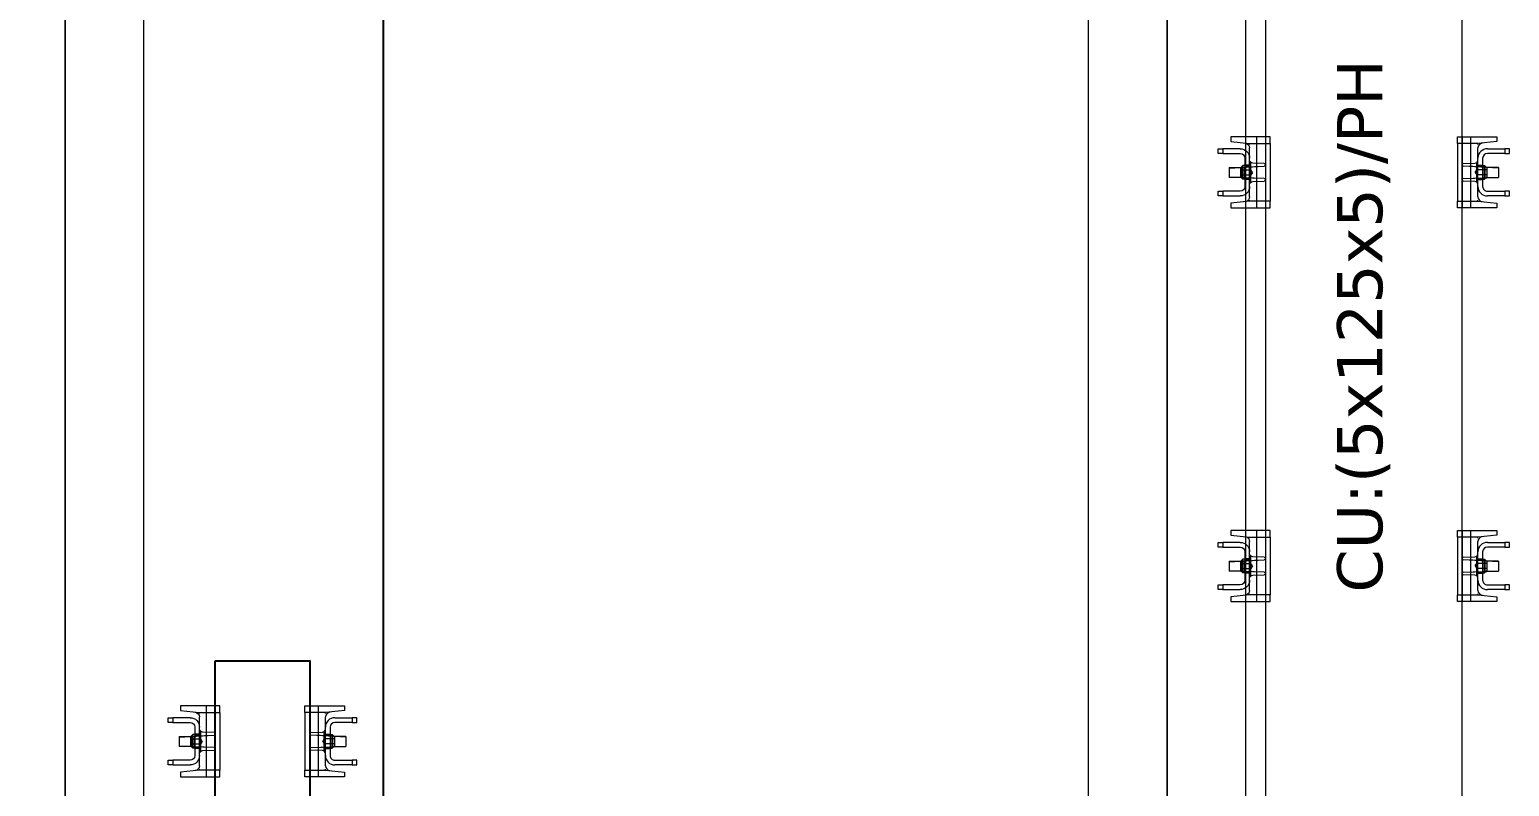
# Model space of a CAD drawing. Header units: millimetres. Extents: x -116965 to 323937, y 291661 to 566926.
# Drawn here: x -40860 to -39920, y 346959 to 347440 of the extents above; entities that cross this region are included whole.
import ezdxf

# ---------------------------------------------------------------- set-up
doc = ezdxf.new("R2010")
doc.units = ezdxf.units.MM
doc.layers.get('0').update_dxf_attribs({"lineweight": 18})
doc.layers.add('C00-00-00', color=7, linetype='Continuous')
doc.styles.get("Standard").update_dxf_attribs({"font": 'arial.ttf'})

# ---------------------------------------------------------------- blocks, each defined once
blk = doc.blocks.new('*U1443')
for points in [[(0, 2200), (0, 0), (50, 0), (50, 2200)], [(650, 2200), (650, 0), (700, 0), (700, 2200)]]:
    blk.add_lwpolyline(points, close=True)
blk = doc.blocks.new('*U1599')
blk.add_lwpolyline([(0, 2200), (0, 0), (50, 0), (50, 2200)], close=True)
blk = doc.blocks.new('*U1662')
at = {"color": 1, "lineweight": -3, "ltscale": 5}
blk.add_lwpolyline([(63454.81, 341247.32), (63454.81, 341307.32), (64234.14, 341307.32), (64234.14, 341247.32)], close=True, dxfattribs=at)
blk = doc.blocks.new('555')
at = {"lineweight": 5}
for p, q in [((-12, 33), (-15, 33)), ((-15, 33), (-15, 30)), ((-15, 30), (-12, 30)), ((-15, 19), (-15, 30)), ((-12, 30), (-12, 33)), ((-12, 30), (-12, 19)), ((15, 33), (12, 33)), ((12, 33), (12, 30)), ((12, 30), (15, 30)), ((12, 19), (12, 30)), ((15, 30), (15, 33)), ((15, 30), (15, 19)), ((-22.5, 25), (-19.5, 25)), ((-22.5, 0), (-22.5, 25)), ((-19.5, 25), (-18.24, 13)), ((-2.71, 26), (-3.96, 3.71)), ((-3, 26), (-3.36, 17.7)), ((-3, 26), (3, 26)), ((3, 26), (3.19, 26)), ((3.36, 17.7), (3, 26)), ((3.97, 3.72), (3.19, 26)), ((18.24, 13), (19.5, 25)), ((19.5, 25), (22.5, 25)), ((22.5, 25), (22.5, 0)), ((-18.24, 13), (-18.24, 13)), ((-18.24, 13), (-18.24, 0)), ((-17.74, 13), (-18.24, 13)), ((-9, 13), (-15.54, 13)), ((-9, 16), (9, 16)), ((9, 13), (-9, 13)), ((-6, 13), (-6, 12.25)), ((0, 12.25), (-6, 12.25)), ((-5.61, 3.72), (-5.86, 11.07)), ((-4.5, 13), (-4.5, 16)), ((-2.9, 18.75), (-4.4, 17.25)), ((-4.4, 13), (-4.4, 17.25)), ((0, 17.25), (-4.4, 17.25)), ((-4.15, 13), (-4.15, 16)), ((-3.43, 16.2), (-3.97, 3.72)), ((-3.36, 17.7), (-3.43, 16.2)), ((3.43, 16.2), (-3.43, 16.2)), ((3.36, 17.7), (-3.36, 17.7)), ((-2.9, 18.75), (0, 18.75)), ((-1.6, 18.75), (-1.6, 13)), ((0, 11.29), (-1.6, 12.25)), ((0, 18.75), (2.9, 18.75)), ((4.4, 17.25), (0, 17.25)), ((0, 11.29), (1.6, 12.25)), ((6, 12.25), (0, 12.25)), ((1.6, 18.75), (1.6, 13)), ((2.9, 18.75), (4.4, 17.25)), ((3.48, 17.7), (3.36, 17.7)), ((3.43, 16.2), (3.36, 17.7)), ((3.43, 16.2), (3.54, 16.2)), ((3.97, 3.72), (3.43, 16.2)), ((4.15, 13), (4.15, 16)), ((4.4, 13), (4.4, 17.25)), ((4.5, 13), (4.5, 16)), ((5.86, 11.07), (5.61, 3.72)), ((6, 13), (6, 12.25)), ((15.54, 13), (9, 13)), ((18.24, 13), (17.74, 13)), ((18.24, 0), (18.24, 13)), ((18.24, 13), (18.24, 13)), ((22.5, 8.5), (-22.5, 8.5)), ((-22.5, 3), (-4.86, 3)), ((-18.24, 0), (-22.5, 0)), ((-18.24, 0), (-17.74, 0)), ((-17.74, 0), (17.74, 0)), ((-4.72, 3), (-4.86, 3)), ((-4.72, 3), (4.72, 3)), ((4.86, 3), (4.72, 3)), ((4.86, 3), (22.5, 3)), ((17.74, 0), (18.24, 0)), ((22.5, 0), (18.24, 0))]:
    blk.add_line(p, q, dxfattribs=at)
for centre, radius, start, end in [((-9, 19), 6, 180, 270), ((-9, 19), 3, 180, 270), ((9, 19), 3, 270, 0), ((9, 19), 6, 270, 0), ((-15.54, 16), 3, 186, 270), ((-7.86, 11), 2, 2, 90), ((7.86, 11), 2, 90, 178), ((15.54, 16), 3, 270, 354), ((-4.86, 3.75), 0.75, 182, 270), ((-4.72, 3.75), 0.75, 270, 357.51045), ((-4.71, 3.75), 0.75, 270, 356.78293), ((4.72, 3.75), 0.75, 182.01384, 270), ((4.72, 3.75), 0.75, 182.48955, 270), ((4.86, 3.75), 0.75, 270, 358)]:
    blk.add_arc(centre, radius, start, end, dxfattribs=at)
blk = doc.blocks.new('*U1664')
at = {"color": 1}
for p, q in [((61679.91, 339394.88), (59685.91, 339394.88)), ((61679.91, 339394.88), (59685.91, 339394.88)), ((59685.91, 339269.88), (61679.91, 339269.88))]:
    blk.add_line(p, q, dxfattribs=at)

msp = doc.modelspace()

# ---------------------------------------------------------------- linework, layer by layer
at = {"lineweight": -3, "ltscale": 5}
msp.add_line((-40635.949803, 348038.27154), (-40635.949803, 346374.783643), dxfattribs=at)

# ---------------------------------------------------------------- block references
for name, p in [('*U1443', (-41537.949803, 346151.783643)), ('*U1443', (-40837.949803, 346151.783643)), ('*U1599', (-40137.949803, 346151.783643))]:
    msp.add_blockref(name, p)
at = {"lineweight": -3, "rotation": 270}
for name, p in [('*U1664', (-379345.328302, 407939.694292)), ('*U1662', (-381989.838217, 410493.927028))]:
    msp.add_blockref(name, p, dxfattribs=at)
at = {"xscale": -1, "rotation": 90}
for p in [(-40072.449923, 347349.284843), (-40072.449923, 347099.284843), (-40739.514912, 346987.922778)]:
    msp.add_blockref('555', p, dxfattribs=at)
at = {"rotation": 270}
for p in [(-39953.449683, 347349.284843), (-39953.449683, 347099.284843), (-40685.514672, 346987.922778)]:
    msp.add_blockref('555', p, dxfattribs=at)

# ---------------------------------------------------------------- texts
at = {"layer": 'C00-00-00', "color": 2, "insert": (-40012.949803, 347251.783643), "char_height": 28.70966008, "attachment_point": 5, "rotation": 90}
msp.add_mtext('{\\fVerdana|b0|i0|c0|p34;CU:(5x125x5)/PH}', dxfattribs=at)

doc.saveas('drawing.dxf')
